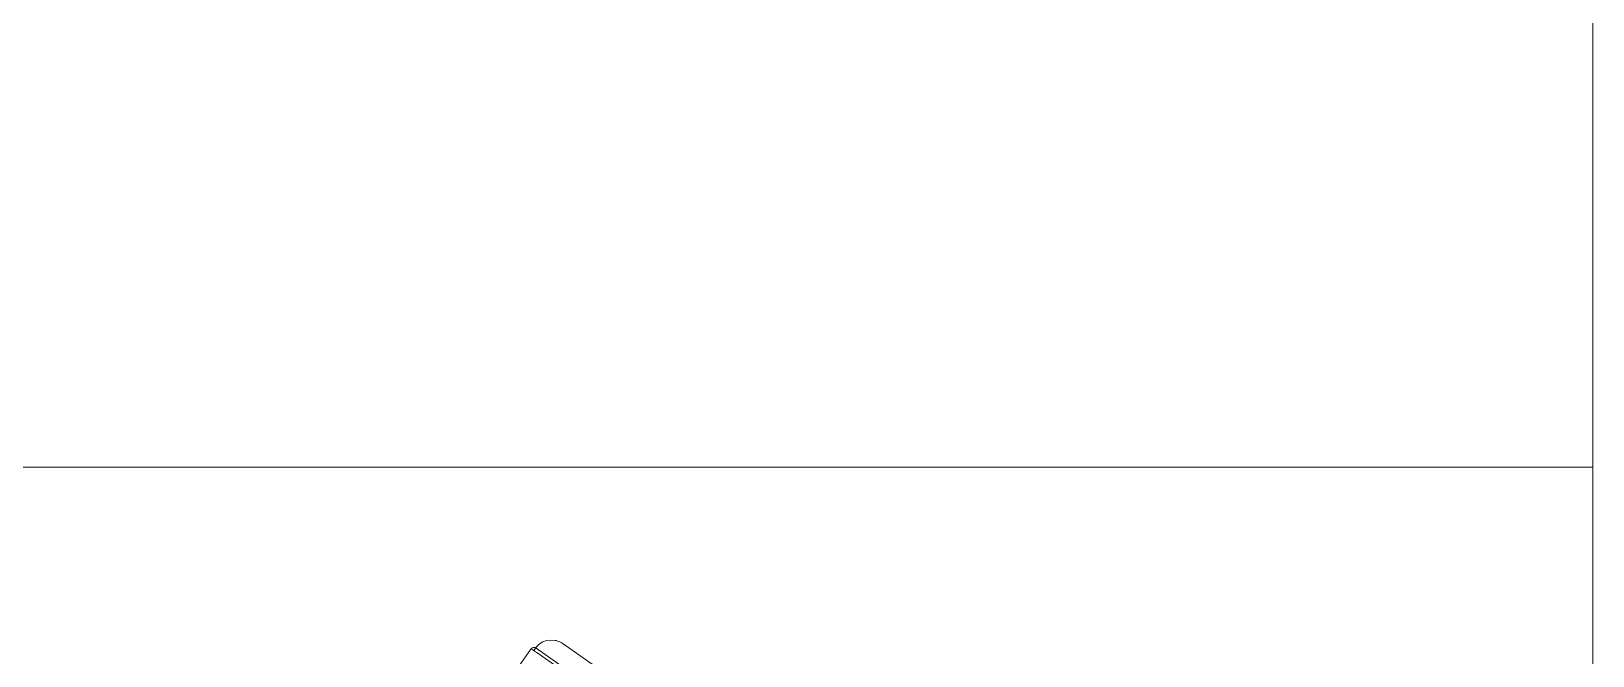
# Model space of a CAD drawing. Header units: inches. Extents: x 1 to 4637, y -664 to 702.
# Drawn here: x 2210.29 to 2246.29, y 405.07 to 419.47 of the extents above; entities that cross this region are included whole.
import ezdxf

# ---------------------------------------------------------------- set-up
doc = ezdxf.new("R2010")
doc.units = ezdxf.units.IN
doc.header["$MEASUREMENT"] = 0
doc.layers.add('I-FURN', color=30, linetype='Continuous', lineweight=9)
doc.layers.add('I-WALL', color=2, linetype='Continuous', lineweight=9)

# ---------------------------------------------------------------- blocks, each defined once
blk = doc.blocks.new('Desk - Group 1 - No Side Chairs-2319773-New Construction - Tel_Data_Elec Plan')
at = {"layer": 'I-FURN'}
for p, q in [((3.275, -11.065), (24.302, -25.788)), ((3.319, -11.001), (24.346, -25.725)), ((3.319, -11.001), (24.346, -25.725)), ((3.337, -11.643), (23.736, -25.927)), ((25.212, -24.762), (24.483, -25.804)), ((24.483, -25.804), (25.212, -24.762)), ((24.302, -25.788), (24.371, -25.836)), ((24.371, -25.836), (24.416, -25.77)), ((72, -30), (0, -30))]:
    blk.add_line(p, q, dxfattribs=at)
at = {"layer": 'I-FURN', "flags": 128}
for points in [[(24.353, -25.858), (24.287, -25.922), (24.207, -25.971), (24.118, -26.001), (24.022, -26.013), (23.924, -26.005)], [(24.483, -25.804), (24.456, -25.828), (24.431, -25.838), (24.414, -25.84), (24.402, -25.84), (24.394, -25.838), (24.388, -25.837), (24.384, -25.835), (24.38, -25.834), (24.377, -25.833), (24.374, -25.832), (24.371, -25.83), (24.369, -25.829), (24.366, -25.828), (24.364, -25.827), (24.362, -25.826), (24.359, -25.825), (24.357, -25.823), (24.355, -25.822), (24.352, -25.821), (24.35, -25.819), (24.348, -25.818), (24.346, -25.817), (24.343, -25.815), (24.341, -25.814), (24.338, -25.812), (24.336, -25.811), (24.333, -25.809), (24.331, -25.808), (24.328, -25.806), (24.326, -25.804), (24.323, -25.803), (24.321, -25.801), (24.318, -25.799), (24.315, -25.798), (24.313, -25.796), (24.31, -25.794), (24.308, -25.792), (24.305, -25.79), (24.302, -25.788), (24.302, -25.788)]]:
    blk.add_lwpolyline(points, dxfattribs=at)
at = {"layer": 'I-FURN'}
blk.add_ellipse((24.354, -25.713), major_axis=(-0.129, 0.09), ratio=0.087156, start_param=1.570796, end_param=3.141593, dxfattribs=at)
blk.add_ellipse((24.354, -25.713), major_axis=(-0.129, 0.09), ratio=0.087156, start_param=1.570796, end_param=3.141593, dxfattribs=at)
blk.add_open_spline([(23.924, -26.005), (23.904, -26.002), (23.866, -25.992), (23.812, -25.971), (23.761, -25.945), (23.73, -25.923), (23.715, -25.911)], degree=3, dxfattribs=at)
blk.add_open_spline([(24.371, -25.836), (24.37, -25.837), (24.367, -25.841), (24.36, -25.85), (24.353, -25.858)], degree=3, knots=[0.25, 0.25, 0.25, 0.25, 0.5, 1, 1, 1, 1], dxfattribs=at)

msp = doc.modelspace()

# ---------------------------------------------------------------- linework, layer by layer
at = {"layer": 'I-WALL', "color": 250, "lineweight": 20}
msp.add_line((2246.286, 462.522), (2246.286, 318.022), dxfattribs=at)

# ---------------------------------------------------------------- block references
at = {"layer": 'I-FURN', "rotation": 180}
msp.add_blockref('Desk - Group 1 - No Side Chairs-2319773-New Construction - Tel_Data_Elec Plan', (2246.286, 379.419), dxfattribs=at)

doc.saveas('drawing.dxf')
